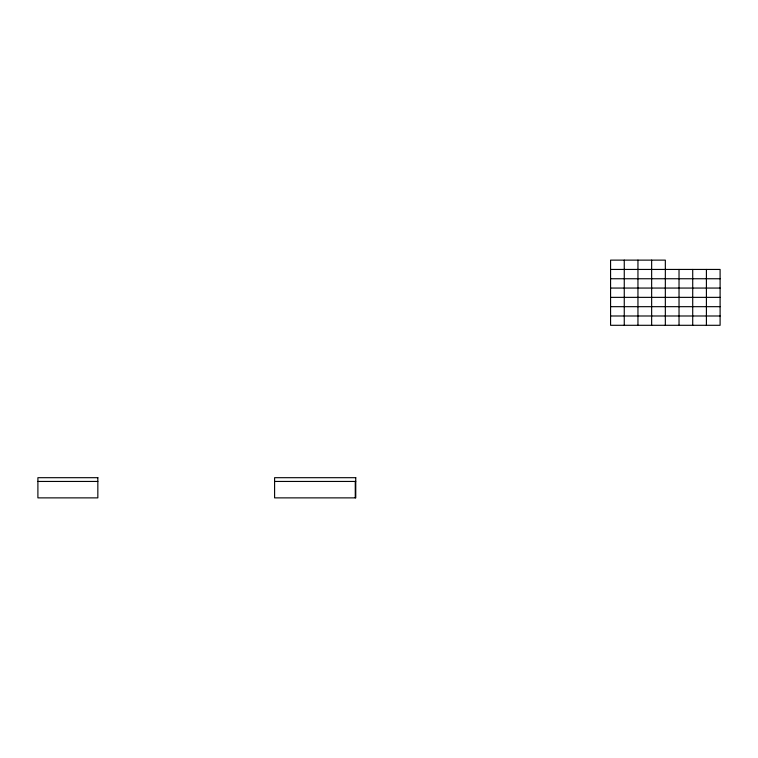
<?xml version="1.0" encoding="UTF-8"?>
<svg xmlns="http://www.w3.org/2000/svg" width="758" height="758" viewBox="0 0 758 758"><rect width="100%" height="100%" fill="white"/><g stroke="black" fill="none" stroke-linecap="round" stroke-linejoin="round"><path stroke-width="1.14" d="M610.569 269.441L720.1 269.441L720.1 325.296L610.569 325.296L610.569 260.127L665.335 260.127L665.335 325.296M610.569 278.745L720.1 278.745M610.569 288.059L720.1 288.059M610.569 297.363L720.1 297.363M610.569 306.677L720.1 306.677M610.569 315.991L720.1 315.991M37.9 481.444L97.839 481.444M274.595 481.444L355.758 481.444M706.409 269.441L706.409 325.296M692.717 269.441L692.717 325.296M679.026 269.441L679.026 325.296M651.643 260.127L651.643 325.296M637.952 260.127L637.952 325.296M624.26 260.127L624.26 325.296M355.265 481.444L355.265 497.873M97.839 477.692L37.9 477.692L37.9 497.873L97.839 497.873L97.839 477.692M355.758 477.692L274.595 477.692L274.595 497.873L355.758 497.873L355.758 477.692"/></g></svg>
